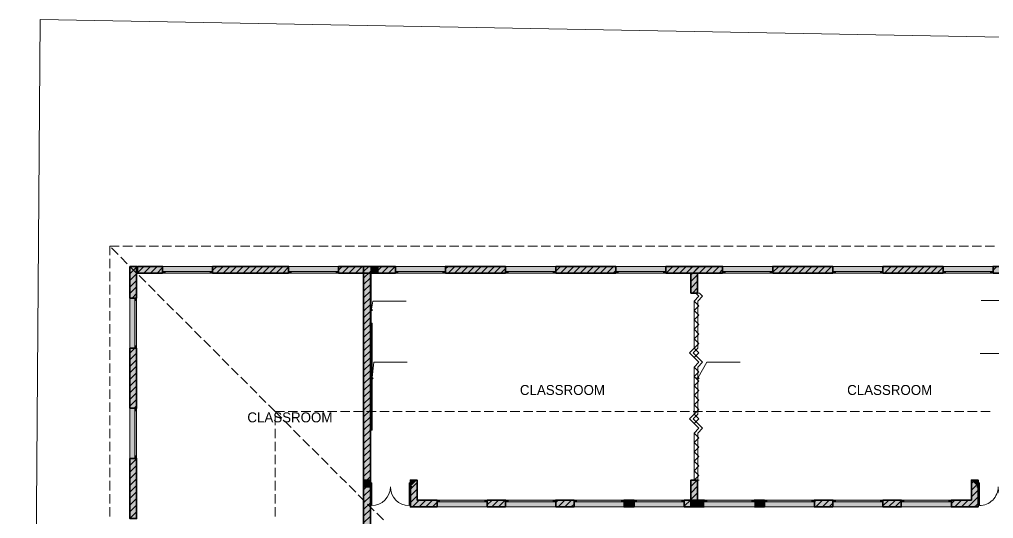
# Model space of a CAD drawing. Header units: millimetres. Extents: x -434067 to 834715, y -524312 to 693139.
# Drawn here: x 142093 to 171257, y 293456 to 308394 of the extents above; entities that cross this region are included whole.
import ezdxf

# ---------------------------------------------------------------- set-up
doc = ezdxf.new("R2010")
doc.units = ezdxf.units.MM
doc.layers.add('lights', color=1, linetype='Continuous')
doc.layers.add('PDF_2D Drafting - General', color=7, linetype='Continuous')
for name, color, linetype, true_color in [('PDF_Annotation - Label', 7, 'Continuous', 0x80c2ff), ('PDF_Shell - Roof', 7, 'Continuous', 0xbf8080), ('PDF_Structural - Bearing', 7, 'Continuous', 0xffffff)]:
    doc.layers.add(name, color=color, linetype=linetype, true_color=true_color)
doc.styles.add('PDF Agency FB', font='AGENCYR.TTF')

msp = doc.modelspace()

# ---------------------------------------------------------------- hatches: boundary and pattern name
at = {"layer": 'PDF_Structural - Bearing', "transparency": 33554559}
for color, points in [(7, [(145399, 301004), (145599, 301004), (145599, 300054), (145549, 300054), (145399, 300054)]), (7, [(145627, 301004), (146376, 301004), (146376, 300854), (146376, 300804), (145627, 300804)]), (256, [(147876, 300804), (146376, 300804), (146376, 300854), (146376, 301004), (147876, 301004), (147876, 300854)]), (7, [(147876, 301004), (150148, 301004), (150148, 300854), (150148, 300804), (147876, 300804), (147876, 300854)]), (256, [(151648, 300804), (150148, 300804), (150148, 300854), (150148, 301004), (151648, 301004), (151648, 300854)]), (7, [(152398, 301004), (152398, 300804), (151648, 300804), (151648, 300854), (151648, 301004)]), (7, [(152398, 301004), (153348, 301004), (153348, 300854), (153348, 300804), (152398, 300804)]), (256, [(154848, 300804), (153348, 300804), (153348, 300854), (153348, 301004), (154848, 301004), (154848, 300854)]), (7, [(154848, 300804), (154848, 300854), (154848, 301004), (156647, 301004), (156647, 300854), (156647, 300804)]), (256, [(158147, 300804), (156647, 300804), (156647, 300854), (156647, 301004), (158147, 301004), (158147, 300854)]), (7, [(159947, 301004), (159947, 300854), (159947, 300804), (158147, 300804), (158147, 300854), (158147, 301004)]), (256, [(161447, 300804), (159947, 300804), (159947, 300854), (159947, 301004), (161447, 301004), (161447, 300854)]), (7, [(161447, 300854), (161447, 301004), (162397, 301004), (162397, 300804), (161447, 300804)]), (7, [(162197, 301004), (163147, 301004), (163147, 300854), (163147, 300804), (162197, 300804)]), (256, [(164647, 300804), (163147, 300804), (163147, 300854), (163147, 301004), (164647, 301004), (164647, 300854)]), (7, [(164647, 300804), (164647, 300854), (164647, 301004), (166446, 301004), (166446, 300854), (166446, 300804)]), (256, [(167946, 300804), (166446, 300804), (166446, 300854), (166446, 301004), (167946, 301004), (167946, 300854)]), (7, [(169746, 301004), (169746, 300854), (169746, 300804), (167946, 300804), (167946, 300854), (167946, 301004)]), (256, [(171246, 300804), (169746, 300804), (169746, 300854), (169746, 301004), (171246, 301004), (171246, 300854)]), (7, [(171246, 300854), (171246, 301004), (172196, 301004), (172196, 300804), (171246, 300804)]), (256, [(145599, 300054), (145599, 298554), (145549, 298554), (145399, 298554), (145399, 300054), (145549, 300054)]), (7, [(145399, 296754), (145399, 298554), (145549, 298554), (145599, 298554), (145599, 296754), (145549, 296754)]), (256, [(145599, 296754), (145599, 295255), (145549, 295255), (145399, 295255), (145399, 296754), (145549, 296754)]), (7, [(145399, 293455), (145399, 295255), (145549, 295255), (145599, 295255), (145599, 293455), (145549, 293455)]), (7, [(152398, 294404), (152398, 294604), (152598, 294604), (152598, 294519), (152598, 294404)]), (7, [(153798, 293805), (153998, 294005), (154597, 294005), (154597, 293955), (154597, 293805)]), (256, [(156097, 294005), (156097, 293955), (156097, 293805), (154597, 293805), (154597, 293955), (154597, 294005)]), (7, [(156097, 293805), (156097, 293955), (156097, 294005), (156647, 294005), (156647, 293955), (156647, 293805)]), (256, [(158147, 294005), (158147, 293955), (158147, 293805), (156647, 293805), (156647, 293955), (156647, 294005)]), (7, [(158147, 294005), (158697, 294005), (158697, 293955), (158697, 293805), (158147, 293805), (158147, 293955)]), (256, [(160197, 294005), (160197, 293955), (160197, 293805), (158697, 293805), (158697, 293955), (158697, 294005)]), (7, [(160197, 293805), (160197, 293955), (160197, 294005), (160497, 294005), (160497, 293955), (160497, 293805)]), (256, [(161997, 294005), (161997, 293955), (161997, 293805), (160497, 293805), (160497, 293955), (160497, 294005)]), (7, [(161997, 293955), (161997, 294005), (162397, 294005), (162397, 293805), (161997, 293805)]), (7, [(162597, 294005), (162597, 293955), (162597, 293805), (162397, 293805), (162397, 294005)]), (256, [(162597, 294005), (164097, 294005), (164097, 293955), (164097, 293805), (162597, 293805), (162597, 293955)]), (256, [(162597, 294005), (164097, 294005), (164097, 293955), (164097, 293805), (162597, 293805), (162597, 293955)]), (7, [(164397, 294005), (164397, 293955), (164397, 293805), (164097, 293805), (164097, 293955), (164097, 294005)]), (256, [(164397, 294005), (165896, 294005), (165896, 293955), (165896, 293805), (164397, 293805), (164397, 293955)]), (7, [(165896, 293955), (165896, 294005), (166446, 294005), (166446, 293955), (166446, 293805), (165896, 293805)]), (256, [(166446, 294005), (167946, 294005), (167946, 293955), (167946, 293805), (166446, 293805), (166446, 293955)]), (7, [(167946, 294005), (168496, 294005), (168496, 293955), (168496, 293805), (167946, 293805), (167946, 293955)]), (256, [(168496, 294005), (169996, 294005), (169996, 293955), (169996, 293805), (168496, 293805), (168496, 293955)]), (7, [(169996, 293955), (169996, 294005), (170596, 294005), (170796, 293805), (169996, 293805)])]:
    msp.add_hatch(color=color, dxfattribs=at).paths.add_polyline_path(points)

# ---------------------------------------------------------------- linework, layer by layer
at = {"layer": 'PDF_2D Drafting - General', "color": 8, "lineweight": 15, "true_color": 0x7f7f7f}
for points in [[(142093, 226003), (142712, 308394), (243894, 306536), (242082, 226003)], [(152598, 296104), (152648, 296104), (152648, 299304), (152598, 299304), (152598, 300804)], [(152626, 299304), (152626, 300804)], [(152848, 300804), (152798, 300804)], [(162447, 300804), (162397, 300804)], [(162197, 300205), (162449, 300205)], [(162405, 294604), (162405, 296015), (162546, 296156), (162405, 296297), (162264, 296439), (162405, 296580), (162405, 297991), (162546, 298132), (162405, 298273), (162264, 298414), (162405, 298555), (162405, 299966), (162546, 300107), (162449, 300205)], [(162355, 300192), (162342, 300205)], [(152570, 299304), (152620, 299304), (152620, 296104), (152570, 296104)], [(162297, 298555), (162297, 298555)], [(162405, 298555), (162405, 298555)], [(162297, 296580), (162297, 296580)], [(162405, 296580), (162405, 296580)], [(152620, 294604), (152570, 294604)], [(162447, 294604), (162397, 294604)]]:
    msp.add_lwpolyline(points, dxfattribs=at)
msp.add_lwpolyline([(162354, 300191), (162438, 300107), (162297, 299966), (162438, 299825), (162297, 299684), (162438, 299543), (162297, 299402), (162438, 299260), (162297, 299119), (162438, 298978), (162297, 298837), (162438, 298696), (162297, 298555), (162438, 298414), (162297, 298273), (162438, 298132), (162297, 297991), (162438, 297850), (162297, 297708), (162438, 297567), (162297, 297426), (162438, 297285), (162297, 297144), (162438, 297003), (162297, 296862), (162438, 296721), (162297, 296580), (162438, 296439), (162297, 296297), (162438, 296156), (162297, 296015), (162438, 295874), (162297, 295733), (162438, 295592), (162297, 295451), (162438, 295310), (162297, 295169), (162438, 295028), (162297, 294886), (162438, 294745), (162297, 294604), (162297, 296015), (162438, 296156), (162297, 296297), (162156, 296439), (162297, 296580), (162297, 297991), (162438, 298132), (162297, 298273), (162156, 298414), (162297, 298555), (162297, 299966), (162438, 300107)], close=True, dxfattribs=at)
at = {"layer": 'PDF_Annotation - Label', "lineweight": 18}
for points in [[(152630, 299722), (152672, 299966), (153672, 299966)], [(171957, 299823), (171887, 299977), (170887, 299977)], [(171943, 297678), (171852, 298399), (170852, 298399)], [(152650, 297678), (152698, 298132), (153698, 298132)], [(162417, 297675), (162668, 298132), (163668, 298132)]]:
    msp.add_lwpolyline(points, dxfattribs=at)
at = {"layer": 'PDF_Annotation - Label', "color": 161, "lineweight": 25, "true_color": 0x40a5ff}
for centre, radius in [((152626, 299697), 25), ((152648, 297654), 25), ((162405, 297654), 24.9)]:
    msp.add_circle(centre, radius, dxfattribs=at)
at = {"layer": 'PDF_Annotation - Label', "color": 7, "lineweight": 0}
for centre in [(152626, 299697), (152648, 297654), (162405, 297654)]:
    msp.add_circle(centre, 25, dxfattribs=at)
at = {"layer": 'PDF_Shell - Roof', "lineweight": 13}
for points in [[(144799, 301339), (144799, 301604), (145081, 301604)], [(145046, 301357), (144846, 301556)], [(145190, 301604), (145472, 301604)], [(145581, 301604), (145863, 301604)], [(145972, 301604), (146254, 301604)], [(146363, 301604), (146646, 301604)], [(146755, 301604), (147037, 301604)], [(147146, 301604), (147428, 301604)], [(147537, 301604), (147819, 301604)], [(147928, 301604), (148210, 301604)], [(148319, 301604), (148601, 301604)], [(148710, 301604), (148993, 301604)], [(149102, 301604), (149384, 301604)], [(149493, 301604), (149775, 301604)], [(149884, 301604), (150166, 301604)], [(150275, 301604), (150557, 301604)], [(150666, 301604), (150949, 301604)], [(151057, 301604), (151340, 301604)], [(151449, 301604), (151731, 301604)], [(151840, 301604), (152122, 301604)], [(152231, 301604), (152513, 301604)], [(152622, 301604), (152904, 301604)], [(153013, 301604), (153296, 301604)], [(153405, 301604), (153687, 301604)], [(153796, 301604), (154078, 301604)], [(154187, 301604), (154469, 301604)], [(154578, 301604), (154860, 301604)], [(154969, 301604), (155251, 301604)], [(155361, 301604), (155643, 301604)], [(155752, 301604), (156034, 301604)], [(156143, 301604), (156425, 301604)], [(156534, 301604), (156816, 301604)], [(156925, 301604), (157207, 301604)], [(157316, 301604), (157599, 301604)], [(157708, 301604), (157990, 301604)], [(158099, 301604), (158381, 301604)], [(158490, 301604), (158772, 301604)], [(158881, 301604), (159163, 301604)], [(159272, 301604), (159555, 301604)], [(159664, 301604), (159946, 301604)], [(160055, 301604), (160337, 301604)], [(160446, 301604), (160728, 301604)], [(160837, 301604), (161119, 301604)], [(161228, 301604), (161510, 301604)], [(161619, 301604), (161902, 301604)], [(162011, 301604), (162293, 301604)], [(162402, 301604), (162684, 301604)], [(162793, 301604), (163075, 301604)], [(163184, 301604), (163466, 301604)], [(163575, 301604), (163858, 301604)], [(163966, 301604), (164249, 301604)], [(164358, 301604), (164640, 301604)], [(164749, 301604), (165031, 301604)], [(165140, 301604), (165422, 301604)], [(165531, 301604), (165813, 301604)], [(165922, 301604), (166205, 301604)], [(166313, 301604), (166596, 301604)], [(166705, 301604), (166987, 301604)], [(167096, 301604), (167378, 301604)], [(167487, 301604), (167769, 301604)], [(167878, 301604), (168160, 301604)], [(168269, 301604), (168552, 301604)], [(168661, 301604), (168943, 301604)], [(169052, 301604), (169334, 301604)], [(169443, 301604), (169725, 301604)], [(169834, 301604), (170116, 301604)], [(170225, 301604), (170507, 301604)], [(170616, 301604), (170899, 301604)], [(171008, 301604), (171290, 301604)], [(145322, 301080), (145123, 301280)], [(144799, 300948), (144799, 301230)], [(145599, 300804), (145399, 301003)], [(144799, 300556), (144799, 300839)], [(145876, 300527), (145676, 300727)], [(144799, 300165), (144799, 300447)], [(146152, 300250), (145953, 300450)], [(146429, 299974), (146229, 300173)], [(144799, 299774), (144799, 300056)], [(146705, 299697), (146506, 299897)], [(144799, 299383), (144799, 299665)], [(146982, 299421), (146782, 299620)], [(144799, 298992), (144799, 299274)], [(147259, 299144), (147059, 299344)], [(147535, 298867), (147336, 299067)], [(144799, 298601), (144799, 298883)], [(147812, 298591), (147612, 298790)], [(144799, 298209), (144799, 298492)], [(148088, 298314), (147889, 298514)], [(144799, 297818), (144799, 298100)], [(148365, 298038), (148166, 298237)], [(148642, 297761), (148442, 297960)], [(144799, 297427), (144799, 297709)], [(148918, 297484), (148719, 297684)], [(144799, 297036), (144799, 297318)], [(149195, 297208), (148995, 297407)], [(144799, 296645), (144799, 296927)], [(149471, 296931), (149272, 297131)], [(149748, 296645), (149748, 296655), (149549, 296854)], [(150030, 296655), (149748, 296655), (149948, 296455)], [(150139, 296655), (150421, 296655)], [(150530, 296655), (150813, 296655)], [(150922, 296655), (151204, 296655)], [(151313, 296655), (151595, 296655)], [(151704, 296655), (151986, 296655)], [(152095, 296655), (152377, 296655)], [(152486, 296655), (152769, 296655)], [(152878, 296655), (153160, 296655)], [(153269, 296655), (153551, 296655)], [(153660, 296655), (153942, 296655)], [(154051, 296655), (154333, 296655)], [(154442, 296655), (154724, 296655)], [(154833, 296655), (155116, 296655)], [(155225, 296655), (155507, 296655)], [(155616, 296655), (155898, 296655)], [(156007, 296655), (156289, 296655)], [(156398, 296655), (156680, 296655)], [(156789, 296655), (157072, 296655)], [(157180, 296655), (157463, 296655)], [(157572, 296655), (157854, 296655)], [(157963, 296655), (158245, 296655)], [(158354, 296655), (158636, 296655)], [(158745, 296655), (159027, 296655)], [(159136, 296655), (159419, 296655)], [(159528, 296655), (159810, 296655)], [(159919, 296655), (160201, 296655)], [(160310, 296655), (160592, 296655)], [(160701, 296655), (160983, 296655)], [(161092, 296655), (161375, 296655)], [(161483, 296655), (161766, 296655)], [(161875, 296655), (162157, 296655)], [(162266, 296655), (162548, 296655)], [(162657, 296655), (162939, 296655)], [(163048, 296655), (163330, 296655)], [(163439, 296655), (163722, 296655)], [(163831, 296655), (164113, 296655)], [(164222, 296655), (164504, 296655)], [(164613, 296655), (164895, 296655)], [(165004, 296655), (165286, 296655)], [(165395, 296655), (165677, 296655)], [(165786, 296655), (166069, 296655)], [(166178, 296655), (166460, 296655)], [(166569, 296655), (166851, 296655)], [(166960, 296655), (167242, 296655)], [(167351, 296655), (167633, 296655)], [(167742, 296655), (168024, 296655)], [(168134, 296655), (168416, 296655)], [(168525, 296655), (168807, 296655)], [(168916, 296655), (169198, 296655)], [(169307, 296655), (169589, 296655)], [(169698, 296655), (169980, 296655)], [(170089, 296655), (170372, 296655)], [(170481, 296655), (170763, 296655)], [(170872, 296655), (171154, 296655)], [(144799, 296253), (144799, 296536)], [(149748, 296253), (149748, 296536)], [(150025, 296378), (150224, 296178)], [(144799, 295862), (144799, 296144)], [(149748, 295862), (149748, 296144)], [(150301, 296101), (150501, 295902)], [(144799, 295471), (144799, 295753)], [(149748, 295471), (149748, 295753)], [(150578, 295825), (150777, 295625)], [(150855, 295548), (151054, 295349)], [(144799, 295080), (144799, 295362)], [(149748, 295080), (149748, 295362)], [(151131, 295272), (151331, 295072)], [(144799, 294689), (144799, 294971)], [(149748, 294689), (149748, 294971)], [(151408, 294995), (151607, 294795)], [(144799, 294297), (144799, 294580)], [(149748, 294297), (149748, 294580)], [(151684, 294718), (151884, 294519)], [(151961, 294442), (152160, 294242)], [(144799, 293906), (144799, 294189)], [(149748, 293906), (149748, 294189)], [(152238, 294165), (152437, 293966)], [(144799, 293515), (144799, 293797)], [(149748, 293515), (149748, 293797)], [(152514, 293889), (152714, 293689)], [(152791, 293612), (152990, 293412)]]:
    msp.add_lwpolyline(points, dxfattribs=at)
at = {"layer": 'PDF_Structural - Bearing', "lineweight": 0}
for points in [[(145423, 301004), (145399, 300979)], [(145599, 300981), (145399, 300781)], [(145819, 301004), (145627, 300811)], [(146017, 301004), (145817, 300804)], [(146215, 301004), (146015, 300804)], [(147997, 301004), (147876, 300883)], [(148195, 301004), (147995, 300804)], [(148393, 301004), (148193, 300804)], [(148591, 301004), (148391, 300804)], [(148789, 301004), (148589, 300804)], [(148987, 301004), (148787, 300804)], [(149185, 301004), (148985, 300804)], [(149383, 301004), (149183, 300804)], [(149581, 301004), (149381, 300804)], [(149779, 301004), (149579, 300804)], [(149977, 301004), (149777, 300804)], [(150148, 300977), (149975, 300804)], [(151758, 301004), (151648, 300893)], [(151956, 301004), (151756, 300804)], [(152154, 301004), (151954, 300804)], [(152352, 301004), (152152, 300804)], [(152350, 300804), (152398, 300852), (152550, 301004), (152398, 300852)], [(152398, 300654), (152598, 300854), (152748, 301004), (152548, 300804)], [(152946, 301004), (152746, 300804), (152826, 300884)], [(153144, 301004), (152944, 300804)], [(153342, 301004), (153142, 300804)], [(154926, 301004), (154848, 300926)], [(155124, 301004), (154924, 300804)], [(155322, 301004), (155122, 300804)], [(155520, 301004), (155320, 300804)], [(155718, 301004), (155518, 300804)], [(155916, 301004), (155716, 300804)], [(156114, 301004), (155914, 300804)], [(156312, 301004), (156112, 300804)], [(156510, 301004), (156310, 300804)], [(158291, 301004), (158147, 300860)], [(158489, 301004), (158289, 300804)], [(158687, 301004), (158487, 300804)], [(158885, 301004), (158685, 300804)], [(159083, 301004), (158883, 300804)], [(159281, 301004), (159081, 300804)], [(159479, 301004), (159279, 300804)], [(159677, 301004), (159477, 300804)], [(159875, 301004), (159675, 300804)], [(161459, 301004), (161447, 300992)], [(161657, 301004), (161457, 300804)], [(161855, 301004), (161655, 300804)], [(162053, 301004), (161853, 300804)], [(162051, 300804), (162251, 301004), (162197, 300950)], [(162449, 301004), (162249, 300804), (162397, 300952)], [(162647, 301004), (162447, 300804)], [(162845, 301004), (162645, 300804)], [(163043, 301004), (162843, 300804)], [(164824, 301004), (164647, 300826)], [(165022, 301004), (164822, 300804)], [(165220, 301004), (165020, 300804)], [(165418, 301004), (165218, 300804)], [(165616, 301004), (165416, 300804)], [(165814, 301004), (165614, 300804)], [(166012, 301004), (165812, 300804)], [(166210, 301004), (166010, 300804)], [(166408, 301004), (166208, 300804)], [(167992, 301004), (167946, 300958)], [(168190, 301004), (167990, 300804)], [(168388, 301004), (168188, 300804)], [(168586, 301004), (168386, 300804)], [(168784, 301004), (168584, 300804)], [(168982, 301004), (168782, 300804)], [(169180, 301004), (168980, 300804)], [(169378, 301004), (169178, 300804)], [(169576, 301004), (169376, 300804)], [(169746, 300977), (169574, 300804)], [(171357, 301004), (171246, 300893)], [(145599, 300783), (145399, 300583)], [(146376, 300967), (146213, 300804)], [(153348, 300812), (153340, 300804)], [(156647, 300944), (156508, 300804)], [(159947, 300878), (159873, 300804)], [(162197, 300752), (162249, 300804)], [(162197, 300554), (162397, 300754)], [(163147, 300910), (163041, 300804)], [(166446, 300844), (166406, 300804)], [(145599, 300585), (145399, 300385)], [(152598, 300656), (152398, 300456)], [(152598, 300458), (152398, 300258)], [(162197, 300356), (162397, 300556)], [(145599, 300387), (145399, 300187)], [(145599, 300189), (145463, 300054)], [(152598, 300260), (152398, 300060)], [(162243, 300205), (162397, 300358)], [(152598, 300062), (152398, 299862)], [(152598, 299864), (152398, 299664)], [(152598, 299666), (152398, 299466)], [(152598, 299468), (152398, 299268)], [(152598, 299270), (152398, 299070)], [(152598, 299072), (152398, 298872)], [(152598, 298874), (152398, 298674)], [(152598, 298676), (152398, 298476)], [(145547, 298554), (145399, 298406)], [(145599, 298408), (145399, 298208)], [(152598, 298478), (152398, 298278)], [(145599, 298210), (145399, 298010)], [(152598, 298280), (152398, 298080)], [(152598, 298082), (152398, 297882)], [(145599, 298012), (145399, 297812)], [(145599, 297814), (145399, 297614)], [(152598, 297884), (152398, 297684)], [(145599, 297616), (145399, 297416)], [(152598, 297686), (152398, 297486)], [(152598, 297488), (152398, 297288)], [(145599, 297418), (145399, 297218)], [(145599, 297220), (145399, 297020)], [(152598, 297290), (152398, 297090)], [(145599, 297022), (145399, 296822)], [(152598, 297092), (152398, 296892)], [(152598, 296894), (152398, 296694)], [(145599, 296824), (145529, 296754)], [(152598, 296696), (152398, 296496)], [(152598, 296498), (152398, 296298)], [(152598, 296300), (152398, 296100)], [(152598, 296102), (152398, 295902)], [(152598, 295904), (152398, 295704)], [(152598, 295706), (152398, 295506)], [(152598, 295508), (152398, 295308)], [(145415, 295255), (145399, 295238)], [(145599, 295240), (145399, 295040)], [(152598, 295310), (152398, 295110)], [(145599, 295042), (145399, 294842)], [(152598, 295112), (152398, 294912)], [(152598, 294914), (152398, 294714)], [(145599, 294844), (145399, 294644)], [(145599, 294646), (145399, 294446)], [(152598, 294717), (152398, 294517)], [(152486, 294604), (152398, 294517)], [(153871, 294604), (153798, 294531)], [(162197, 294417), (162384, 294604)], [(170699, 294604), (170647, 294553)], [(145599, 294448), (145399, 294248)], [(152598, 294519), (152398, 294319)], [(152598, 294321), (152398, 294121)], [(152598, 294519), (152484, 294404)], [(153998, 294533), (153798, 294333)], [(153998, 294335), (153798, 294135)], [(162197, 294219), (162397, 294419)], [(170647, 294553), (170596, 294502)], [(170746, 294454), (170596, 294304)], [(170796, 294306), (170596, 294106)], [(170796, 294504), (170746, 294454)], [(145599, 294250), (145399, 294050)], [(145599, 294052), (145399, 293852)], [(152598, 294123), (152398, 293923)], [(153998, 294137), (153798, 293937)], [(154064, 294005), (153864, 293805)], [(154262, 294005), (154062, 293805)], [(154460, 294005), (154260, 293805)], [(156241, 294005), (156097, 293861)], [(156439, 294005), (156239, 293805)], [(156637, 294005), (156437, 293805)], [(158221, 294005), (158147, 293931)], [(158419, 294005), (158219, 293805)], [(158617, 294005), (158417, 293805)], [(160201, 294005), (160197, 294001)], [(160399, 294005), (160199, 293805)], [(162180, 294005), (161997, 293821)], [(162197, 293823), (162378, 294005), (162178, 293805)], [(162197, 294021), (162397, 294221)], [(162378, 294005), (162397, 294023)], [(162576, 294005), (162397, 293825)], [(164160, 294005), (164097, 293941)], [(164358, 294005), (164158, 293805)], [(165942, 294005), (165896, 293959)], [(166140, 294005), (165940, 293805)], [(166338, 294005), (166138, 293805)], [(168119, 294005), (167946, 293831)], [(168317, 294005), (168117, 293805)], [(168496, 293986), (168315, 293805)], [(170099, 294005), (169996, 293902)], [(170297, 294005), (170097, 293805)], [(170495, 294005), (170295, 293805)], [(170796, 294108), (170645, 293956)], [(145599, 293854), (145399, 293654)], [(152598, 293925), (152398, 293725)], [(152598, 293727), (152398, 293527)], [(154597, 293945), (154458, 293805)], [(156647, 293817), (156635, 293805)], [(158697, 293887), (158615, 293805)], [(160497, 293905), (160397, 293805)], [(162597, 293827), (162574, 293805)], [(164397, 293845), (164356, 293805)], [(166446, 293915), (166336, 293805)], [(170645, 293956), (170493, 293805)], [(170743, 293857), (170691, 293805)], [(170796, 293910), (170744, 293857)], [(145599, 293656), (145399, 293456)], [(145599, 293458), (145595, 293455)], [(152598, 293529), (152398, 293329)]]:
    msp.add_lwpolyline(points, dxfattribs=at)
at = {"layer": 'PDF_Structural - Bearing', "color": 7, "lineweight": 35}
for points in [[(145399, 301004), (145599, 301004), (145599, 300054), (145549, 300054), (145399, 300054)], [(146376, 300804), (146376, 300854), (146376, 301004), (145627, 301004), (145627, 300804)], [(147876, 301004), (147876, 300854), (147876, 300804), (150148, 300804), (150148, 300854), (150148, 301004)], [(153348, 300804), (153348, 300854), (153348, 301004), (152398, 301004), (152398, 300804)], [(156647, 301004), (156647, 300854), (156647, 300804), (154848, 300804), (154848, 300854), (154848, 301004)], [(158147, 301004), (158147, 300854), (158147, 300804), (159947, 300804), (159947, 300854), (159947, 301004)], [(166446, 301004), (166446, 300854), (166446, 300804), (164647, 300804), (164647, 300854), (164647, 301004)], [(167946, 301004), (167946, 300854), (167946, 300804), (169746, 300804), (169746, 300854), (169746, 301004)], [(145399, 296754), (145549, 296754), (145599, 296754), (145599, 298554), (145549, 298554), (145399, 298554)], [(145399, 295255), (145549, 295255), (145599, 295255), (145599, 293455), (145549, 293455), (145399, 293455)], [(170759, 294404), (170796, 294404), (170796, 294519), (170796, 294404)], [(156647, 293805), (156647, 293955), (156647, 294005), (156097, 294005), (156097, 293955), (156097, 293805)], [(158147, 293805), (158147, 293955), (158147, 294005), (158697, 294005), (158697, 293955), (158697, 293805)], [(160497, 293805), (160497, 293955), (160497, 294005), (160197, 294005), (160197, 293955), (160197, 293805)], [(161997, 293805), (161997, 293955), (161997, 294005), (162397, 294005), (162197, 294005), (162197, 293805), (162397, 293805)], [(166446, 293805), (166446, 293955), (166446, 294005), (165896, 294005), (165896, 293955), (165896, 293805)], [(167946, 293805), (167946, 293955), (167946, 294005), (168496, 294005), (168496, 293955), (168496, 293805)]]:
    msp.add_lwpolyline(points, close=True, dxfattribs=at)
at = {"layer": 'PDF_Structural - Bearing', "color": 30, "lineweight": 18, "true_color": 0xff6600}
for points in [[(146376, 301004), (147876, 301004)], [(150148, 301004), (151648, 301004)], [(153348, 301004), (154848, 301004)], [(156647, 301004), (158147, 301004)], [(159947, 301004), (161447, 301004)], [(163147, 301004), (164647, 301004)], [(166446, 301004), (167946, 301004)], [(169746, 301004), (171246, 301004)], [(146376, 300804), (147876, 300804)], [(147801, 300854), (146451, 300854)], [(146451, 300804), (147801, 300804)], [(150148, 300804), (151648, 300804)], [(151573, 300854), (150223, 300854)], [(150223, 300804), (151573, 300804)], [(153348, 300804), (154848, 300804)], [(154773, 300854), (153423, 300854)], [(153423, 300804), (154773, 300804)], [(156647, 300804), (158147, 300804)], [(158072, 300854), (156722, 300854)], [(156722, 300804), (158072, 300804)], [(159947, 300804), (161447, 300804)], [(161372, 300854), (160022, 300854)], [(160022, 300804), (161372, 300804)], [(163147, 300804), (164647, 300804)], [(164572, 300854), (163222, 300854)], [(163222, 300804), (164572, 300804)], [(166446, 300804), (167946, 300804)], [(167871, 300854), (166521, 300854)], [(166521, 300804), (167871, 300804)], [(169746, 300804), (171246, 300804)], [(171171, 300854), (169821, 300854)], [(169821, 300804), (171171, 300804)], [(145399, 298554), (145399, 300054)], [(145549, 299979), (145549, 298629)], [(145599, 298554), (145599, 300054)], [(145599, 298629), (145599, 299979)], [(145399, 295255), (145399, 296754)], [(145549, 296679), (145549, 295330)], [(145599, 295255), (145599, 296754)], [(145599, 295330), (145599, 296679)], [(154597, 294005), (156097, 294005)], [(154672, 294005), (156022, 294005)], [(156647, 294005), (158147, 294005)], [(156722, 294005), (158072, 294005)], [(158697, 294005), (160197, 294005)], [(158772, 294005), (160122, 294005)], [(160497, 294005), (161997, 294005)], [(160572, 294005), (161922, 294005)], [(165896, 294005), (164397, 294005)], [(165821, 294005), (164472, 294005)], [(167946, 294005), (166446, 294005)], [(167871, 294005), (166521, 294005)], [(169996, 294005), (168496, 294005)], [(169921, 294005), (168571, 294005)], [(154597, 293805), (156097, 293805)], [(156022, 293955), (154672, 293955)], [(156647, 293805), (158147, 293805)], [(158072, 293955), (156722, 293955)], [(158697, 293805), (160197, 293805)], [(160122, 293955), (158772, 293955)], [(160497, 293805), (161997, 293805)], [(161922, 293955), (160572, 293955)], [(165896, 293805), (164397, 293805)], [(164472, 293955), (165821, 293955)], [(167946, 293805), (166446, 293805)], [(166521, 293955), (167871, 293955)], [(169996, 293805), (168496, 293805)], [(168571, 293955), (169921, 293955)]]:
    msp.add_lwpolyline(points, dxfattribs=at)
at = {"layer": 'PDF_Structural - Bearing', "color": 7, "lineweight": 35}
for points in [[(151998, 292405), (152598, 292405), (152598, 300804), (152826, 300804), (152826, 301004), (152598, 301004), (152398, 301004), (151648, 301004), (151648, 300854), (151648, 300804), (152398, 300804), (152398, 292605), (151798, 292605), (151798, 292405), (151883, 292405), (151998, 292405), (151998, 292442), (151998, 292405), (151883, 292405), (151798, 292405), (151798, 292442), (151798, 292405)], [(162197, 300804), (162197, 300205), (162397, 300205), (162397, 300804), (161447, 300804), (161447, 300854), (161447, 301004), (162397, 301004)], [(162397, 300804), (162197, 300804), (163147, 300804), (163147, 300854), (163147, 301004), (162197, 301004)], [(171996, 300804), (171246, 300804), (171246, 300854), (171246, 301004), (172196, 301004)], [(146376, 300804), (146376, 300854)], [(147876, 300804), (147876, 300854)], [(150148, 300804), (150148, 300854)], [(151648, 300804), (151648, 300854)], [(153348, 300804), (153348, 300854)], [(154848, 300804), (154848, 300854)], [(156647, 300804), (156647, 300854)], [(158147, 300804), (158147, 300854)], [(159947, 300804), (159947, 300854)], [(161447, 300804), (161447, 300854)], [(163147, 300804), (163147, 300854)], [(164647, 300804), (164647, 300854)], [(166446, 300804), (166446, 300854)], [(167946, 300804), (167946, 300854)], [(169746, 300804), (169746, 300854)], [(171246, 300804), (171246, 300854)], [(145599, 300054), (145549, 300054)], [(145599, 298554), (145549, 298554)], [(145599, 296754), (145549, 296754)], [(145599, 295255), (145549, 295255)], [(152598, 294604), (152598, 294519), (152598, 294604), (152561, 294604), (152598, 294604), (152398, 294604), (152398, 294404), (152598, 294404), (152598, 294519), (152598, 294404), (152561, 294404), (152598, 294404)], [(153798, 294604), (153835, 294604), (153798, 294604), (153798, 294519), (153798, 294404), (153835, 294404), (153798, 294404), (153798, 294519), (153798, 294604), (153998, 294604), (153998, 294005), (154597, 294005), (154597, 293955), (154597, 293805), (153798, 293805), (153798, 294404)], [(162597, 294005), (162597, 293955), (162597, 294005), (162397, 294005), (162397, 294604), (162197, 294604), (162197, 294005)], [(170796, 294604), (170759, 294604), (170796, 294604), (170796, 294519), (170796, 294604), (170596, 294604), (170596, 294005), (169996, 294005), (169996, 293955)], [(169996, 294005), (169996, 293955), (169996, 293805), (170796, 293805), (170796, 294404)], [(154597, 294005), (154597, 293955)], [(156097, 294005), (156097, 293955)], [(156647, 294005), (156647, 293955)], [(158147, 294005), (158147, 293955)], [(158697, 294005), (158697, 293955)], [(160197, 294005), (160197, 293955)], [(160497, 294005), (160497, 293955)], [(161997, 294005), (161997, 293955)], [(164097, 294005), (164097, 293955), (164097, 294005), (164397, 294005), (164397, 293955), (164397, 293805), (164097, 293805)], [(164397, 294005), (164397, 293955)], [(165896, 294005), (165896, 293955)], [(166446, 294005), (166446, 293955)], [(167946, 294005), (167946, 293955)], [(168496, 294005), (168496, 293955)], [(162397, 293805), (162597, 293805)]]:
    msp.add_lwpolyline(points, dxfattribs=at)
at = {"layer": 'PDF_Structural - Bearing', "color": 30, "lineweight": 20, "true_color": 0xff6600}
for points in [[(146376, 300804), (146451, 300804), (146451, 300854), (146376, 300854)], [(147876, 300854), (147801, 300854), (147801, 300804), (147876, 300804)], [(150148, 300804), (150223, 300804), (150223, 300854), (150148, 300854)], [(151648, 300854), (151573, 300854), (151573, 300804), (151648, 300804)], [(153348, 300804), (153423, 300804), (153423, 300854), (153348, 300854)], [(154848, 300854), (154773, 300854), (154773, 300804), (154848, 300804)], [(156647, 300804), (156722, 300804), (156722, 300854), (156647, 300854)], [(158147, 300854), (158072, 300854), (158072, 300804), (158147, 300804)], [(159947, 300804), (160022, 300804), (160022, 300854), (159947, 300854)], [(161447, 300854), (161372, 300854), (161372, 300804), (161447, 300804)], [(163147, 300804), (163222, 300804), (163222, 300854), (163147, 300854)], [(164647, 300854), (164572, 300854), (164572, 300804), (164647, 300804)], [(166446, 300804), (166521, 300804), (166521, 300854), (166446, 300854)], [(167946, 300854), (167871, 300854), (167871, 300804), (167946, 300804)], [(169746, 300804), (169821, 300804), (169821, 300854), (169746, 300854)], [(171246, 300854), (171171, 300854), (171171, 300804), (171246, 300804)], [(145549, 300054), (145549, 299979), (145599, 299979), (145599, 300054)], [(145599, 298554), (145599, 298629), (145549, 298629), (145549, 298554)], [(145549, 296754), (145549, 296679), (145599, 296679), (145599, 296754)], [(145599, 295255), (145599, 295330), (145549, 295330), (145549, 295255)], [(154597, 294005), (154672, 294005), (154672, 293955), (154597, 293955)], [(156097, 293955), (156022, 293955), (156022, 294005), (156097, 294005)], [(156647, 294005), (156722, 294005), (156722, 293955), (156647, 293955)], [(158147, 293955), (158072, 293955), (158072, 294005), (158147, 294005)], [(158697, 294005), (158772, 294005), (158772, 293955), (158697, 293955)], [(160197, 293955), (160122, 293955), (160122, 294005), (160197, 294005)], [(160497, 294005), (160572, 294005), (160572, 293955), (160497, 293955)], [(161997, 293955), (161922, 293955), (161922, 294005), (161997, 294005)], [(164397, 293955), (164472, 293955), (164472, 294005), (164397, 294005)], [(165896, 294005), (165821, 294005), (165821, 293955), (165896, 293955)], [(166446, 293955), (166521, 293955), (166521, 294005), (166446, 294005)], [(167946, 294005), (167871, 294005), (167871, 293955), (167946, 293955)], [(168496, 293955), (168571, 293955), (168571, 294005), (168496, 294005)], [(169996, 294005), (169921, 294005), (169921, 293955), (169996, 293955)]]:
    msp.add_lwpolyline(points, dxfattribs=at)
for points in [[(152598, 294404), (152638, 294404), (152638, 294519), (152598, 294519)], [(153798, 294519), (153758, 294519), (153758, 294404), (153798, 294404)], [(170796, 294404), (170836, 294404), (170836, 294519), (170796, 294519)], [(162597, 294005), (162672, 294005), (162672, 293955), (162597, 293955), (162672, 293955), (162672, 294005)], [(164097, 293955), (164022, 293955), (164022, 294005), (164097, 294005), (164022, 294005), (164022, 293955)]]:
    msp.add_lwpolyline(points, close=True, dxfattribs=at)
at = {"layer": 'PDF_Structural - Bearing', "color": 30, "lineweight": 18, "true_color": 0xff6600}
for points in [[(152638, 294404), (152638, 293844, 0.414212), (153198, 294404, 0.414163), (153758, 293844), (153758, 294404)], [(170836, 294404), (170836, 293844, 0.414222), (171396, 294404, 0.414222), (171956, 293844), (171956, 294404)]]:
    msp.add_lwpolyline(points, format="xyb", dxfattribs=at)
for points in [[(162597, 294005), (164097, 294005)], [(162672, 294005), (164022, 294005)], [(162597, 293805), (164097, 293805)], [(164022, 293955), (162672, 293955)]]:
    msp.add_lwpolyline(points, close=True, dxfattribs=at)
at = {"layer": 'PDF_Structural - Bearing', "lineweight": 0}
msp.add_lwpolyline([(162376, 293805), (162397, 293825)], close=True, dxfattribs=at)
at = {"layer": 'PDF_Structural - Bearing', "color": 7, "lineweight": 0, "transparency": 33554559}
for points in [[(152398, 301004), (152598, 301004), (152398, 292605), (152598, 292405)], [(152598, 301004), (152826, 301004), (152598, 300804), (152826, 300804)], [(162397, 300205), (162197, 300205), (162397, 300804), (162197, 300804)], [(153798, 294604), (153998, 294604), (153798, 294519), (153798, 294404)], [(153798, 294404), (153998, 294604), (153798, 293805), (153998, 294005)], [(162397, 294005), (162197, 294005), (162397, 294604), (162197, 294604)], [(170796, 294604), (170796, 294519), (170596, 294604), (170796, 294404)], [(170596, 294604), (170796, 294404), (170596, 294005), (170796, 293805)], [(162197, 293805), (162197, 294005), (162397, 293805), (162397, 294005)]]:
    msp.add_solid(points, dxfattribs=at)
at = {"layer": 'PDF_Structural - Bearing', "lineweight": 0, "transparency": 33554559}
for points in [[(146376, 300804), (146451, 300804), (146376, 300854), (146451, 300854)], [(146451, 300804), (147801, 300804), (146451, 300854), (147801, 300854)], [(147876, 300854), (147801, 300854), (147876, 300804), (147801, 300804)], [(150148, 300804), (150223, 300804), (150148, 300854), (150223, 300854)], [(150223, 300804), (151573, 300804), (150223, 300854), (151573, 300854)], [(151648, 300854), (151573, 300854), (151648, 300804), (151573, 300804)], [(153348, 300804), (153423, 300804), (153348, 300854), (153423, 300854)], [(153423, 300804), (154773, 300804), (153423, 300854), (154773, 300854)], [(154848, 300854), (154773, 300854), (154848, 300804), (154773, 300804)], [(156647, 300804), (156722, 300804), (156647, 300854), (156722, 300854)], [(156722, 300804), (158072, 300804), (156722, 300854), (158072, 300854)], [(158147, 300854), (158072, 300854), (158147, 300804), (158072, 300804)], [(159947, 300804), (160022, 300804), (159947, 300854), (160022, 300854)], [(160022, 300804), (161372, 300804), (160022, 300854), (161372, 300854)], [(161447, 300854), (161372, 300854), (161447, 300804), (161372, 300804)], [(163147, 300804), (163222, 300804), (163147, 300854), (163222, 300854)], [(163222, 300804), (164572, 300804), (163222, 300854), (164572, 300854)], [(164647, 300854), (164572, 300854), (164647, 300804), (164572, 300804)], [(166446, 300804), (166521, 300804), (166446, 300854), (166521, 300854)], [(166521, 300804), (167871, 300804), (166521, 300854), (167871, 300854)], [(167946, 300854), (167871, 300854), (167946, 300804), (167871, 300804)], [(169746, 300804), (169821, 300804), (169746, 300854), (169821, 300854)], [(169821, 300804), (171171, 300804), (169821, 300854), (171171, 300854)], [(171246, 300854), (171171, 300854), (171246, 300804), (171171, 300804)], [(145549, 300054), (145549, 299979), (145599, 300054), (145599, 299979)], [(145599, 298629), (145599, 299979), (145549, 298629), (145549, 299979)], [(145599, 298554), (145599, 298629), (145549, 298554), (145549, 298629)], [(145549, 296754), (145549, 296679), (145599, 296754), (145599, 296679)], [(145599, 295330), (145599, 296679), (145549, 295330), (145549, 296679)], [(145599, 295255), (145599, 295330), (145549, 295255), (145549, 295330)], [(152598, 294404), (152638, 294404), (152598, 294519), (152638, 294519)], [(153798, 294519), (153758, 294519), (153798, 294404), (153758, 294404)], [(170796, 294404), (170836, 294404), (170796, 294519), (170836, 294519)], [(154597, 294005), (154597, 293955), (154672, 294005), (154672, 293955)], [(154672, 294005), (154672, 293955), (156022, 294005), (156022, 293955)], [(156097, 293955), (156097, 294005), (156022, 293955), (156022, 294005)], [(156647, 294005), (156647, 293955), (156722, 294005), (156722, 293955)], [(156722, 294005), (156722, 293955), (158072, 294005), (158072, 293955)], [(158147, 293955), (158147, 294005), (158072, 293955), (158072, 294005)], [(158697, 294005), (158697, 293955), (158772, 294005), (158772, 293955)], [(158772, 294005), (158772, 293955), (160122, 294005), (160122, 293955)], [(160197, 293955), (160197, 294005), (160122, 293955), (160122, 294005)], [(160497, 294005), (160497, 293955), (160572, 294005), (160572, 293955)], [(160572, 294005), (160572, 293955), (161922, 294005), (161922, 293955)], [(161997, 293955), (161997, 294005), (161922, 293955), (161922, 294005)], [(162597, 293955), (162672, 293955), (162597, 294005), (162672, 294005)], [(162597, 293955), (162672, 293955), (162597, 294005), (162672, 294005)], [(164022, 294005), (162672, 294005), (164022, 293955), (162672, 293955)], [(164022, 294005), (162672, 294005), (164022, 293955), (162672, 293955)], [(164097, 294005), (164022, 294005), (164097, 293955), (164022, 293955)], [(164097, 294005), (164022, 294005), (164097, 293955), (164022, 293955)], [(164397, 293955), (164472, 293955), (164397, 294005), (164472, 294005)], [(165821, 294005), (164472, 294005), (165821, 293955), (164472, 293955)], [(165896, 294005), (165821, 294005), (165896, 293955), (165821, 293955)], [(166446, 293955), (166521, 293955), (166446, 294005), (166521, 294005)], [(167871, 294005), (166521, 294005), (167871, 293955), (166521, 293955)], [(167946, 294005), (167871, 294005), (167946, 293955), (167871, 293955)], [(168496, 293955), (168571, 293955), (168496, 294005), (168571, 294005)], [(169921, 294005), (168571, 294005), (169921, 293955), (168571, 293955)], [(169996, 294005), (169921, 294005), (169996, 293955), (169921, 293955)]]:
    msp.add_solid(points, dxfattribs=at)

# ---------------------------------------------------------------- texts
at = {"layer": 'lights', "color": 7, "char_height": 298.1, "attachment_point": 4, "style": 'PDF Agency FB'}
for insert in [(157076, 297301), (166875, 297301), (148916, 296481)]:
    msp.add_mtext('CLASSROOM', dxfattribs=dict(at, insert=insert))

doc.saveas('drawing.dxf')
